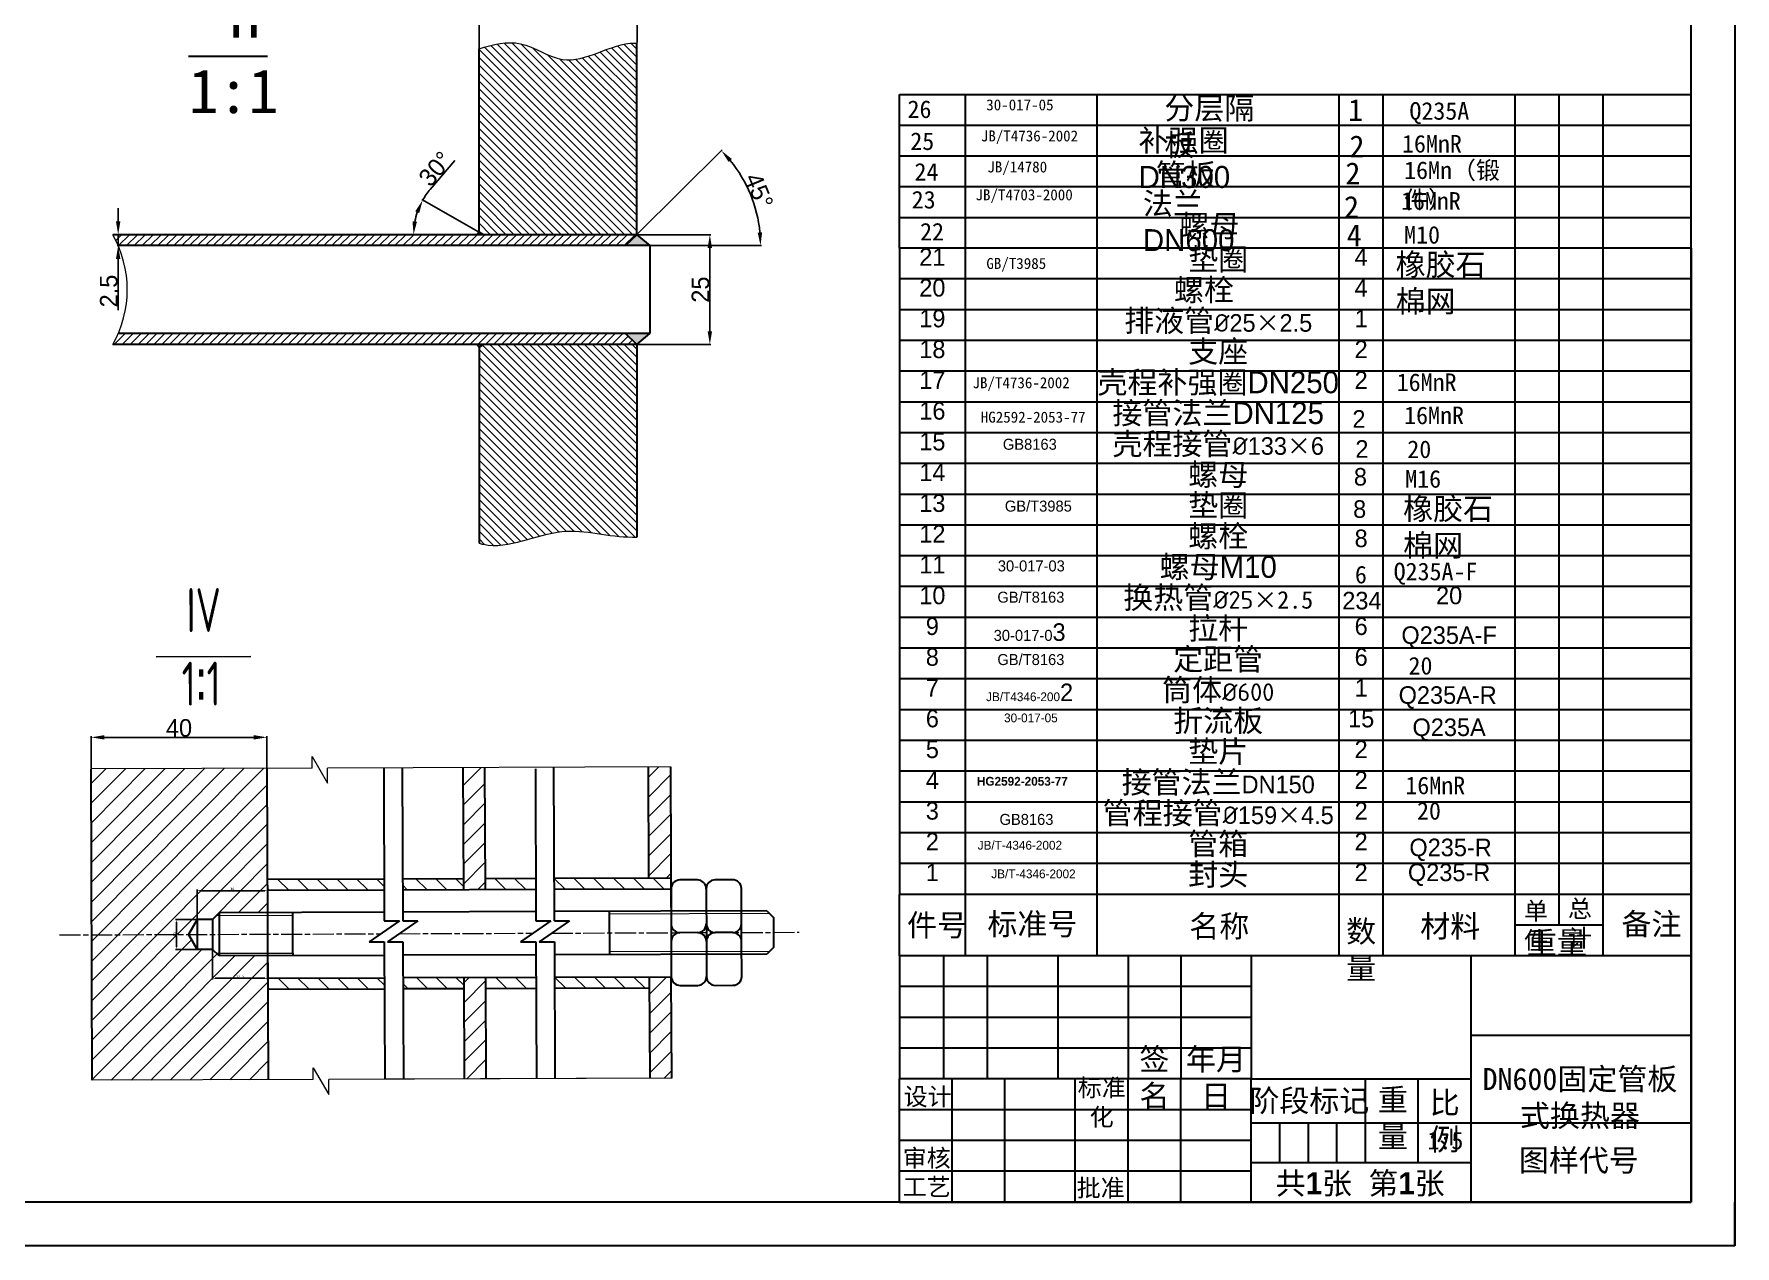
# Model space of a CAD drawing. Header units: millimetres. Extents: x 1874 to 6301, y -1270 to 1700.
# Drawn here: x 4145 to 6079, y -1270 to 108 of the extents above; entities that cross this region are included whole.
import ezdxf

# ---------------------------------------------------------------- set-up
doc = ezdxf.new("R2010")
doc.units = ezdxf.units.MM
doc.linetypes.add('ACAD_ISO08W100', pattern=[36, 24, -3, 6, -3])
doc.linetypes.add('CENTER', pattern=[50.8, 31.75, -6.35, 6.35, -6.35])
doc.layers.get('0').update_dxf_attribs({"color": 250, "linetype": 'CENTER', "lineweight": 15})
doc.layers.get('Defpoints').update_dxf_attribs({"lineweight": 15})
for name, color, linetype, lineweight in [('标注', 1, 'Continuous', 15), ('点画线1', 7, 'ACAD_ISO08W100', 15), ('粗实线', 250, 'Continuous', 30), ('细实线', 250, 'Continuous', 15)]:
    doc.layers.add(name, color=color, linetype=linetype, lineweight=lineweight)
doc.styles.add('GB', font='')
doc.styles.add('HGCAD', font='gbenor.shx', dxfattribs={"width": 0.75, "bigfont": 'gbcbig.shx'})
doc.styles.get("Standard").update_dxf_attribs({"font": ''})
doc.styles.get('GB').set_extended_font_data('hzcf')
doc.styles.get('Standard').set_extended_font_data('SimSun')
doc.dimstyles.new('ISO-25', dxfattribs={"dimtxt": 20, "dimasz": 15, "dimexe": 1.25, "dimexo": 0.625, "dimtad": 1, "dimtxsty": 'GB', "dimcen": 2.5, "dimadec": 0, "dimazin": 0, "dimtfac": 1, "dimtmove": 0, "dimatfit": 3, "dimfxl": 0, "dimarcsym": 0})
doc.dimstyles.new('标注', dxfattribs={"dimtxt": 3, "dimasz": 3, "dimexe": 1.25, "dimexo": 0.625, "dimtad": 1, "dimlfac": 5, "dimtxsty": 'Standard', "dimcen": 10, "dimadec": 0, "dimazin": 0, "dimtfac": 1, "dimtmove": 0, "dimatfit": 3, "dimfxl": 0, "dimarcsym": 0})
pattern_1 = [(45.2, (-18706.027, 12068.665), (-11.264435, 11.186068), [])]
pattern_2 = [(135.2, (-18706.027, 12068.665), (-11.186068, -11.264435), [])]

# ---------------------------------------------------------------- blocks, each defined once
blk = doc.blocks.new('*D57')
at = {"layer": 'Defpoints', "color": 0, "transparency": 16777216}
for p in [(4330.4, -898.8), (4306.9, -932.9), (4330.5, -932.9)]:
    blk.add_point(p, dxfattribs=at)
at = {"layer": '标注', "color": 0, "lineweight": -2, "transparency": 16777216}
for p, q in [((4329.7, -898.8), (4305.7, -898.8)), ((4306.9, -901.8), (4306.9, -929.9)), ((4329.9, -932.9), (4305.7, -932.9))]:
    blk.add_line(p, q, dxfattribs=at)
at = {"layer": '标注', "color": 0, "transparency": 16777216}
for points in [[(4306.4, -901.8), (4307.4, -901.8), (4306.9, -898.8)], [(4306.4, -929.9), (4307.4, -929.9), (4306.9, -932.9)]]:
    blk.add_solid(points, dxfattribs=at)
at = {"layer": '标注', "color": 0, "transparency": 16777216, "insert": (4304.8, -915.9), "char_height": 3, "attachment_point": 5, "rotation": 90}
blk.add_mtext('10', dxfattribs=at)
blk = doc.blocks.new('*D58')
at = {"layer": 'Defpoints', "color": 0, "transparency": 16777216}
for p in [(4410.3, -866.1), (4330.4, -898.8), (4410.3, -891)]:
    blk.add_point(p, dxfattribs=at)
at = {"layer": '标注', "color": 0, "lineweight": -2, "transparency": 16777216}
for p, q in [((4330.4, -898.2), (4330.4, -864.9)), ((4333.4, -866.1), (4407.3, -866.1)), ((4410.3, -890.4), (4410.3, -864.9))]:
    blk.add_line(p, q, dxfattribs=at)
at = {"layer": '标注', "color": 0, "transparency": 16777216}
for points in [[(4333.4, -865.6), (4333.4, -866.6), (4330.4, -866.1)], [(4407.3, -865.6), (4407.3, -866.6), (4410.3, -866.1)]]:
    blk.add_solid(points, dxfattribs=at)
at = {"layer": '标注', "color": 0, "transparency": 16777216, "insert": (4370.4, -864), "char_height": 3, "attachment_point": 5}
blk.add_mtext('16', dxfattribs=at)
blk = doc.blocks.new('*D59')
at = {"layer": 'Defpoints', "color": 0, "transparency": 16777216}
for p in [(4348, -932.9), (4410.5, -940.1), (4410.5, -965.8)]:
    blk.add_point(p, dxfattribs=at)
at = {"layer": '标注', "color": 0, "lineweight": -2, "transparency": 16777216}
for p, q in [((4348, -933.5), (4348, -967.1)), ((4410.5, -940.8), (4410.5, -967.1)), ((4351, -965.8), (4407.5, -965.8))]:
    blk.add_line(p, q, dxfattribs=at)
at = {"layer": '标注', "color": 0, "transparency": 16777216}
for points in [[(4351, -965.3), (4351, -966.3), (4348, -965.8)], [(4407.5, -965.3), (4407.5, -966.3), (4410.5, -965.8)]]:
    blk.add_solid(points, dxfattribs=at)
at = {"layer": '标注', "color": 0, "transparency": 16777216, "insert": (4379.3, -963.7), "char_height": 3, "attachment_point": 5}
blk.add_mtext('12.5', dxfattribs=at)
blk = doc.blocks.new('*D64')
at = {"layer": 'Defpoints', "color": 0, "transparency": 16777216}
for p in [(4650.9, 141.2), (4830.7, 98.1), (4650.9, 91.4)]:
    blk.add_point(p, dxfattribs=at)
at = {"layer": '标注', "color": 0, "lineweight": -2, "transparency": 16777216}
for p, q in [((4650.9, 92), (4650.9, 142.4)), ((4815.7, 141.2), (4665.9, 141.2)), ((4830.7, 98.7), (4830.7, 142.4))]:
    blk.add_line(p, q, dxfattribs=at)
at = {"layer": '标注', "color": 0, "transparency": 16777216}
for points in [[(4665.9, 143.7), (4665.9, 138.7), (4650.9, 141.2)], [(4815.7, 143.7), (4815.7, 138.7), (4830.7, 141.2)]]:
    blk.add_solid(points, dxfattribs=at)
at = {"layer": '标注', "color": 0, "transparency": 16777216, "insert": (4740.8, 151.8), "char_height": 20, "attachment_point": 5, "style": 'GB'}
blk.add_mtext('40', dxfattribs=at)
blk = doc.blocks.new('*D65')
at = {"layer": 'Defpoints', "color": 0, "transparency": 16777216}
for p in [(4234.4, -119.9), (4240.6, -132.4), (4240.6, -132.4)]:
    blk.add_point(p, dxfattribs=at)
at = {"layer": '标注', "color": 0, "lineweight": -2, "transparency": 16777216}
for p, q in [((4240.6, -104.9), (4240.6, -89.9)), ((4235, -119.9), (4241.9, -119.9)), ((4240, -132.4), (4239.4, -132.4)), ((4240.6, -119.9), (4240.6, -132.4)), ((4240.6, -147.4), (4240.6, -205.6))]:
    blk.add_line(p, q, dxfattribs=at)
at = {"layer": '标注', "color": 0, "transparency": 16777216}
for points in [[(4238.1, -104.9), (4243.1, -104.9), (4240.6, -119.9)], [(4238.1, -147.4), (4243.1, -147.4), (4240.6, -132.4)]]:
    blk.add_solid(points, dxfattribs=at)
at = {"layer": '标注', "color": 0, "transparency": 16777216, "insert": (4230, -184), "char_height": 20, "attachment_point": 5, "rotation": 90, "style": 'GB'}
blk.add_mtext('2.5', dxfattribs=at)
blk = doc.blocks.new('*D66')
at = {"layer": 'Defpoints', "color": 0, "transparency": 16777216}
for p in [(4830.2, -119.9), (4830.2, -244.9), (4913.3, -244.9)]:
    blk.add_point(p, dxfattribs=at)
at = {"layer": '标注', "color": 0, "lineweight": -2, "transparency": 16777216}
for p, q in [((4830.8, -119.9), (4914.6, -119.9)), ((4913.3, -134.9), (4913.3, -229.9)), ((4830.8, -244.9), (4914.6, -244.9))]:
    blk.add_line(p, q, dxfattribs=at)
at = {"layer": '标注', "color": 0, "transparency": 16777216}
for points in [[(4910.8, -134.9), (4915.8, -134.9), (4913.3, -119.9)], [(4910.8, -229.9), (4915.8, -229.9), (4913.3, -244.9)]]:
    blk.add_solid(points, dxfattribs=at)
at = {"layer": '标注', "color": 0, "transparency": 16777216, "insert": (4902.7, -182.4), "char_height": 20, "attachment_point": 5, "rotation": 90, "style": 'GB'}
blk.add_mtext('25', dxfattribs=at)
blk = doc.blocks.new('*D67')
at = {"layer": 'Defpoints', "color": 0, "transparency": 16777216}
for p in [(4577.6, -106.3), (4650.9, -117.1), (4650.9, -119.9), (4655.9, -119.9), (4655.9, -119.9)]:
    blk.add_point(p, dxfattribs=at)
at = {"layer": '标注', "color": 0, "lineweight": -2, "transparency": 16777216}
for p, q in [((4595.4, -68.4), (4623.4, -35.5)), ((4650.3, -116.7), (4585.7, -80)), ((4650.2, -119.9), (4575.2, -119.9))]:
    blk.add_line(p, q, dxfattribs=at)
for start, end in [(139.5488, 150.3835), (161.2183, 169.1652)]:
    blk.add_arc((4655.9, -119.9), 79.4, start, end, dxfattribs=at)
at = {"layer": '标注', "color": 0, "transparency": 16777216}
for points in [[(4578.4, -93.3), (4582.9, -95.3), (4586.8, -80.6)], [(4580.3, -105.2), (4575.3, -104.7), (4576.4, -119.9)]]:
    blk.add_solid(points, dxfattribs=at)
at = {"layer": '标注', "color": 0, "transparency": 16777216, "insert": (4601.3, -45), "char_height": 20, "attachment_point": 5, "rotation": 49.5488, "style": 'GB'}
blk.add_mtext('30°', dxfattribs=at)
blk = doc.blocks.new('*D68')
at = {"layer": 'Defpoints', "color": 0, "transparency": 16777216}
for p in [(4965.8, -92.9), (4240.6, -132.4), (4817.6, -132.4), (4830.2, -119.9), (4844.9, -132.4)]:
    blk.add_point(p, dxfattribs=at)
at = {"layer": '标注', "color": 0, "lineweight": -2, "transparency": 16777216}
for p, q in [((4830.6, -119.5), (4927.4, -23.5)), ((4845.5, -132.4), (4972.2, -132.4))]:
    blk.add_line(p, q, dxfattribs=at)
blk.add_arc((4817.6, -132.4), 153.4, 5.6056, 39.1534, dxfattribs=at)
at = {"layer": '标注', "color": 0, "transparency": 16777216}
for points in [[(4934.6, -37.2), (4938.4, -33.9), (4926.5, -24.4)], [(4972.7, -117.3), (4967.7, -117.5), (4970.9, -132.4)]]:
    blk.add_solid(points, dxfattribs=at)
at = {"layer": '标注', "color": 0, "transparency": 16777216, "insert": (4969.2, -70), "char_height": 20, "attachment_point": 5, "rotation": 292.3795, "style": 'GB'}
blk.add_mtext('45°', dxfattribs=at)
blk = doc.blocks.new('*D69')
at = {"layer": 'Defpoints', "color": 0, "transparency": 16777216}
for p in [(4409.8, -691.7), (4209.8, -727.5), (4409.8, -726.8)]:
    blk.add_point(p, dxfattribs=at)
at = {"layer": '标注', "color": 0, "lineweight": -2, "transparency": 16777216}
for p, q in [((4209.8, -726.9), (4209.8, -690.5)), ((4224.8, -691.7), (4394.8, -691.7)), ((4409.8, -726.2), (4409.8, -690.5))]:
    blk.add_line(p, q, dxfattribs=at)
at = {"layer": '标注', "color": 0, "transparency": 16777216}
for points in [[(4224.8, -689.2), (4224.8, -694.2), (4209.8, -691.7)], [(4394.8, -689.2), (4394.8, -694.2), (4409.8, -691.7)]]:
    blk.add_solid(points, dxfattribs=at)
at = {"layer": '标注', "color": 0, "transparency": 16777216, "insert": (4309.8, -681.1), "char_height": 20, "attachment_point": 5, "style": 'GB'}
blk.add_mtext('40', dxfattribs=at)

msp = doc.modelspace()

# ---------------------------------------------------------------- hatches: boundary and pattern name
at = {"layer": '细实线'}
h = msp.add_hatch(dxfattribs=at)
h.set_pattern_fill('ANSI31', color=256, scale=2, angle=90)
edge = h.paths.add_edge_path()
edge.add_spline(control_points=[(4830.1695, 98.1066), (4829.4878, 98.1113), (4800.643, 98.2026), (4755.5125, 62.0919), (4699.7527, 104.9308), (4666.9057, 96.5051), (4650.8574, 91.363)], knot_values=[7.882971821, 7.882971821, 7.882971821, 7.882971821, 9.927832764, 94.412422608, 145.208209617, 193.187983595, 193.187983595, 193.187983595, 193.187983595], degree=3, periodic=0)
edge.add_line((4650.8574, 91.363), (4650.8574, -117.0566))
edge.add_line((4650.8574, -117.0566), (4655.8574, -119.8989))
edge.add_line((4655.8574, -119.8989), (4830.1695, -119.8989))
edge.add_line((4830.1695, -119.8989), (4830.1695, 98.1066))
edge = h.paths.add_edge_path()
edge.add_line((4830.1695, -244.8989), (4825.1695, -244.8989))
edge.add_line((4825.1695, -244.8989), (4655.8574, -244.8989))
edge.add_line((4655.8574, -244.8989), (4650.8574, -247.7412))
edge.add_line((4650.8574, -247.7412), (4650.8574, -470.902))
edge.add_spline(control_points=[(4650.8574, -470.902), (4652.5234, -471.3272), (4683.5006, -479.2344), (4741.7281, -444.9304), (4800.0833, -464.4776), (4828.5027, -463.8474), (4830.1695, -463.8104)], knot_values=[0, 0, 0, 0, 5.141747054, 95.603409373, 175.864821786, 180.865400786, 180.865400786, 180.865400786, 180.865400786], degree=3, periodic=0)
edge.add_line((4830.1695, -463.8104), (4830.1695, -244.8989))
h = msp.add_hatch(dxfattribs=at)
h.set_pattern_fill('ANSI31', color=256, scale=2)
h.paths.add_polyline_path([(4830.1695, -119.8989), (4825.1695, -119.8989), (4234.3937, -119.8989, -0.027783109), (4240.6497, -132.3989), (4817.5639, -132.3989)])
h.paths.add_polyline_path([(4817.5639, -232.3989), (4240.6497, -232.3989, -0.027783109), (4234.3937, -244.8989), (4830.1695, -244.8989)])
h = msp.add_hatch(color=256, dxfattribs=at)
h.dxf.hatch_style = 1
h.paths.add_polyline_path([(4650.8574, -117.0566), (4648.3161, -119.8989), (4655.8574, -119.8989)])
h.paths.add_polyline_path([(4830.1695, -119.8989), (4817.5639, -132.3989), (4844.8792, -132.3989)])
h.paths.add_polyline_path([(4655.8574, -244.8989), (4650.8574, -244.8989), (4648.3161, -244.8989), (4650.8574, -247.7412)])
h.paths.add_polyline_path([(4844.8792, -232.3989), (4817.5639, -232.3989), (4830.1695, -244.8989)])
h = msp.add_hatch(dxfattribs=at)
h.set_pattern_fill('ANSI31', color=256, scale=5, angle=0.2, style=0)
h.set_pattern_definition(pattern_1)
h.paths.add_polyline_path([(4330.3689, -898.7992), (4347.8688, -898.7381), (4355.3423, -891.212), (4410.343, -891.02), (4409.7698, -726.8048), (4209.771, -727.5029), (4210.4299, -916.2757), (4320.5811, -915.8898)])
h.paths.add_polyline_path([(4355.5158, -940.326), (4347.9894, -932.8523), (4330.4895, -932.9134), (4330.4895, -932.9132), (4320.5816, -915.8898), (4210.4299, -916.2757), (4211.0076, -1081.7566), (4411.0064, -1081.0584), (4410.5144, -940.1341)])
h.paths.add_polyline_path([(4633.0964, -864.7971), (4658.0963, -864.7098), (4657.6119, -725.9397), (4632.612, -726.0269)])
h.paths.add_polyline_path([(4633.8486, -1080.2806), (4658.8485, -1080.1933), (4658.4453, -964.7035), (4633.4455, -964.7914)])
h.paths.add_polyline_path([(4869.486, -963.9626), (4844.4861, -964.0503), (4844.8893, -1079.5439), (4869.8891, -1079.4566)])
h = msp.add_hatch(dxfattribs=at)
h.set_pattern_fill('ANSI31', color=256, scale=5, angle=0.2, style=0)
h.set_pattern_definition(pattern_1)
h.paths.add_polyline_path([(4868.6525, -725.203), (4843.6527, -725.2902), (4844.0934, -851.5605), (4869.0933, -851.4732)])
h = msp.add_hatch(dxfattribs=at)
h.set_pattern_fill('ANSI31', color=256, scale=5, angle=90.2, style=0)
h.set_pattern_definition(pattern_2)
h.paths.add_polyline_path([(4543.0125, -865.1116), (4542.9689, -852.6116), (4410.2105, -853.075), (4410.2542, -865.575)])
h.paths.add_polyline_path([(4543.4052, -977.6072), (4543.3616, -965.1076), (4410.6032, -965.5744), (4410.6469, -978.0743)])
h.paths.add_polyline_path([(4564.4535, -965.0338), (4564.4971, -977.5329), (4633.4891, -977.2902), (4633.4455, -964.7914)])
h.paths.add_polyline_path([(4633.0964, -864.7971), (4633.0528, -852.2972), (4564.0608, -852.538), (4564.1044, -865.0379)])
h.paths.add_polyline_path([(4715.3985, -864.5098), (4715.3549, -852.0099), (4658.0526, -852.2099), (4658.0963, -864.7098)])
h.paths.add_polyline_path([(4658.4453, -964.7035), (4658.489, -977.2026), (4715.7912, -977.0007), (4715.7476, -964.5022)])
h.paths.add_polyline_path([(4844.5297, -976.5333), (4844.4861, -964.0503), (4736.8395, -964.4281), (4736.8832, -976.9268)])
h = msp.add_hatch(dxfattribs=at)
h.set_pattern_fill('ANSI31', color=256, scale=5, angle=90.2, style=0)
h.set_pattern_definition(pattern_2)
h.paths.add_polyline_path([(4736.4469, -851.9363), (4736.4905, -864.4362), (4869.1369, -863.9689), (4869.1369, -863.9689), (4869.1369, -863.9679), (4869.1369, -863.9679), (4869.0933, -851.4732)])

# ---------------------------------------------------------------- linework, layer by layer
for p, q in [((4650.8574, -119.8989), (4655.8574, -119.8989)), ((4830.1695, -119.8989), (4825.1695, -119.8989)), ((4650.8574, -244.8989), (4655.8574, -244.8989)), ((4830.1695, -244.8989), (4825.1695, -244.8989))]:
    msp.add_line(p, q)
at = {"layer": '点画线1'}
for p, q in [((4173.9157, -916.4037), (4539.0337, -915.1243)), ((4560.126, -915.0504), (4712.3374, -914.5173)), ((4733.4297, -914.4435), (5014.9679, -913.4577))]:
    msp.add_line(p, q, dxfattribs=at)
at = {"layer": '粗实线'}
for p, q in [((6078.7586, 1699.7182), (6078.7586, -1270.2818)), ((6028.7586, -1220.2818), (6028.7586, 1649.7182)), ((4830.1695, -119.8989), (4830.1695, 98.1066)), ((4320.7394, 83.2821), (4410.2785, 83.2821)), ((4650.8574, -117.0566), (4650.8574, 91.363)), ((5128.7586, 4.7182), (5128.7586, 39.7182)), ((5128.7586, 39.7182), (6028.7586, 39.7182)), ((5203.7586, -135.2818), (5203.7586, 39.7182)), ((5353.7586, -135.2818), (5353.7586, 39.7182)), ((5628.7586, -135.2818), (5628.7586, 39.7182)), ((5678.7586, -135.2818), (5678.7586, 39.7182)), ((5828.7586, -135.2818), (5828.7586, 39.7182)), ((5878.7586, -135.2818), (5878.7586, 39.7182)), ((5928.7586, -135.2818), (5928.7586, 39.7182)), ((6028.7586, 4.7182), (6028.7586, 39.7182)), ((5128.7586, -30.2818), (5128.7586, 4.7182)), ((5128.7586, 4.7182), (6028.7586, 4.7182)), ((6028.7586, -30.2818), (6028.7586, 4.7182)), ((5128.7586, -65.2818), (5128.7586, -30.2818)), ((5128.7586, -30.2818), (6028.7586, -30.2818)), ((6028.7586, -65.2818), (6028.7586, -30.2818)), ((5128.7586, -100.2818), (5128.7586, -65.2818)), ((5128.7586, -65.2818), (6028.7586, -65.2818)), ((6028.7586, -100.2818), (6028.7586, -65.2818)), ((5128.7586, -135.2818), (5128.7586, -100.2818)), ((5128.7586, -100.2818), (6028.7586, -100.2818)), ((6028.7586, -135.2818), (6028.7586, -100.2818)), ((4830.1695, -119.8989), (4234.3937, -119.8989)), ((4844.8792, -132.3989), (4240.6497, -132.3989)), ((4650.8574, -117.0566), (4648.3161, -119.8989)), ((4655.8574, -119.8989), (4650.8574, -117.0566)), ((4830.1695, -119.8989), (4817.5639, -132.3989)), ((4830.1695, -119.8989), (4844.8792, -132.3989)), ((4844.8792, -132.3989), (4844.8792, -232.3989)), ((6028.7586, -135.2818), (5128.7586, -135.2818)), ((5128.7586, -135.2818), (5128.7586, -870.2818)), ((5203.7586, -870.2818), (5203.7586, -135.2818)), ((5353.7586, -870.2818), (5353.7586, -135.2818)), ((5628.7586, -870.2818), (5628.7586, -135.2818)), ((5678.7586, -870.2818), (5678.7586, -135.2818)), ((5828.7586, -870.2818), (5828.7586, -135.2818)), ((5878.7586, -905.2818), (5878.7586, -135.2818)), ((5928.7586, -870.2818), (5928.7586, -135.2818)), ((6028.7586, -135.2818), (6028.7586, -870.2818)), ((6028.7586, -170.2818), (5128.7586, -170.2818)), ((6028.7586, -205.2818), (5128.7586, -205.2818)), ((4830.1695, -244.8989), (4234.3937, -244.8989)), ((4844.8792, -232.3989), (4240.6497, -232.3989)), ((4650.8574, -247.7412), (4648.3161, -244.8989)), ((4655.8574, -244.8989), (4650.8574, -247.7412)), ((4650.8574, -247.7412), (4650.8574, -470.902)), ((4830.1695, -244.8989), (4817.5639, -232.3989)), ((4830.1695, -244.8989), (4844.8792, -232.3989)), ((4830.1695, -244.8989), (4830.1695, -463.8104)), ((6028.7586, -240.2818), (5128.7586, -240.2818)), ((6028.7586, -275.2818), (5128.7586, -275.2818)), ((6028.7586, -310.2818), (5128.7586, -310.2818)), ((6028.7586, -345.2818), (5128.7586, -345.2818)), ((6028.7586, -380.2818), (5128.7586, -380.2818)), ((6028.7586, -415.2818), (5128.7586, -415.2818)), ((6028.7586, -450.2818), (5128.7586, -450.2818)), ((6028.7586, -485.2818), (5128.7586, -485.2818)), ((6028.7586, -520.2818), (5128.7586, -520.2818)), ((6028.7586, -555.2818), (5128.7586, -555.2818)), ((6028.7586, -590.2818), (5128.7586, -590.2818)), ((6028.7586, -625.2818), (5128.7586, -625.2818)), ((6028.7586, -660.2818), (5128.7586, -660.2818)), ((6028.7586, -695.2818), (5128.7586, -695.2818)), ((4211.0076, -1081.7566), (4209.771, -727.5029)), ((4409.7698, -726.8048), (4411.0064, -1081.0584)), ((4542.5315, -727.3119), (4543.1359, -900.4702)), ((4563.6234, -727.2383), (4564.2279, -900.3965)), ((4632.612, -726.0269), (4633.0964, -864.7971)), ((4658.0963, -864.7098), (4657.6119, -725.9397)), ((4714.9197, -727.3389), (4715.5242, -900.4972)), ((4736.6161, -900.4235), (4736.0061, -725.666)), ((4844.0934, -851.5605), (4843.6527, -725.2902)), ((4868.6525, -725.203), (4869.3972, -938.5322)), ((6028.7586, -730.2818), (5128.7586, -730.2818)), ((6028.7586, -765.2818), (5128.7586, -765.2818)), ((6028.7586, -800.2818), (5128.7586, -800.2818)), ((6028.7586, -835.2818), (5128.7586, -835.2818)), ((4410.2105, -853.075), (4542.9689, -852.6116)), ((4410.2542, -865.575), (4543.0125, -865.1116)), ((4564.0608, -852.538), (4633.0528, -852.2972)), ((4564.1044, -865.0379), (4715.3985, -864.5098)), ((4658.0526, -852.2099), (4715.3549, -852.0099)), ((4736.4469, -851.9363), (4869.0933, -851.4732)), ((4736.4905, -864.4362), (4869.1369, -863.9689)), ((4869.1369, -863.9679), (4869.2765, -903.9677)), ((4899.1018, -853.8632), (4879.102, -853.9331)), ((4909.1367, -863.8283), (4909.3461, -923.8279)), ((4939.1016, -853.7315), (4919.1017, -853.8013)), ((4949.3459, -923.6962), (4949.1365, -863.6966)), ((4978.079, -889.0382), (4736.5793, -889.8812)), ((4978.079, -889.0382), (4985.6052, -896.512)), ((6028.7586, -870.2818), (5128.7586, -870.2818)), ((5128.7586, -940.2818), (5128.7586, -870.2818)), ((5203.7586, -940.2818), (5203.7586, -870.2818)), ((5353.7586, -940.2818), (5353.7586, -870.2818)), ((5628.7586, -940.2818), (5628.7586, -870.2818)), ((5678.7586, -940.2818), (5678.7586, -870.2818)), ((5828.7586, -940.2818), (5828.7586, -870.2818)), ((5928.7586, -940.2818), (5928.7586, -870.2818)), ((6028.7586, -870.2818), (6028.7586, -940.2818)), ((4330.3689, -898.7992), (4320.5814, -915.8893)), ((4347.8688, -898.7381), (4330.3689, -898.7992)), ((4330.3689, -898.7992), (4330.4895, -932.9134)), ((4347.8688, -898.7381), (4355.3423, -891.212)), ((4347.8688, -898.7381), (4347.9894, -932.8523)), ((4543.1013, -890.5566), (4355.3423, -891.212)), ((4355.3423, -891.212), (4355.5158, -940.326)), ((4439.2502, -937.0251), (4439.0868, -890.9197)), ((4560.2819, -900.4103), (4525.7924, -924.2936)), ((4543.1359, -900.4702), (4560.2819, -900.4103)), ((4581.3739, -900.3367), (4546.8844, -924.2199)), ((4715.4874, -889.9549), (4564.1933, -890.483)), ((4564.2279, -900.3965), (4581.3739, -900.3367)), ((4732.6702, -900.4373), (4698.1807, -924.3206)), ((4715.5242, -900.4972), (4732.6702, -900.4373)), ((4753.7621, -900.3637), (4719.2726, -924.2469)), ((4736.6161, -900.4235), (4753.7621, -900.3637)), ((4798.8691, -889.6638), (4799.0406, -938.7778)), ((4869.2765, -903.9677), (4869.486, -963.9673)), ((4985.6052, -896.512), (4985.7242, -930.6261)), ((5928.7586, -905.2818), (5828.7586, -905.2818)), ((4320.5814, -915.8893), (4330.4896, -932.9134)), ((4525.7924, -924.2936), (4543.2189, -924.2327)), ((4543.2189, -924.2327), (4543.7647, -1080.595)), ((4546.8844, -924.2199), (4564.3108, -924.1591)), ((4564.3108, -924.1591), (4564.8566, -1080.5214)), ((4698.1807, -924.3206), (4715.6071, -924.2597)), ((4715.6071, -924.2597), (4716.1507, -1079.9933)), ((4719.2726, -924.2469), (4736.6991, -924.1861)), ((4736.6991, -924.1861), (4737.2427, -1079.9197)), ((4899.3113, -913.8629), (4879.3114, -913.9327)), ((4909.3461, -923.8279), (4909.4858, -963.8277)), ((4939.3111, -913.7312), (4919.3112, -913.801)), ((4949.4855, -963.6959), (4949.3459, -923.6962)), ((4347.9894, -932.8523), (4330.4895, -932.9134)), ((4355.5158, -940.326), (4347.9894, -932.8523)), ((4543.2728, -939.6706), (4355.5158, -940.326)), ((4439.2478, -937.0251), (4439.2583, -940.0337)), ((4715.6588, -939.0689), (4564.3647, -939.597)), ((4978.2505, -938.1523), (4736.7507, -938.9953)), ((4985.7242, -930.6261), (4978.2505, -938.1523)), ((6028.7586, -940.2818), (5128.7586, -940.2818)), ((5128.7586, -940.2818), (5128.7586, -1080.2818)), ((5128.7586, -940.2818), (5128.7586, -1080.2818)), ((5178.7586, -940.2818), (5178.7586, -1080.2818)), ((5228.7586, -940.2818), (5228.7586, -1080.2818)), ((5308.7586, -940.2818), (5308.7586, -1080.2818)), ((5388.7586, -940.2818), (5388.7586, -1080.2818)), ((5448.7586, -940.2818), (5448.7586, -1080.2818)), ((5528.7586, -940.2818), (5528.7586, -1080.2818)), ((5778.7586, -1220.2818), (5778.7586, -940.2818)), ((6028.7586, -940.2818), (6028.7586, -1220.2818)), ((4410.6044, -965.5744), (4543.3616, -965.1076)), ((4564.4535, -965.0338), (4715.7476, -964.5022)), ((4633.4455, -964.7914), (4633.8486, -1080.2806)), ((4658.8485, -1080.1933), (4658.4453, -964.7035)), ((4736.8395, -964.4281), (4869.486, -963.9626)), ((4844.4861, -964.0547), (4844.8893, -1079.5439)), ((4869.8891, -1079.4566), (4869.486, -963.9669)), ((4410.6483, -978.0743), (4543.4052, -977.6072)), ((4564.4971, -977.5329), (4633.4891, -977.2902)), ((4658.489, -977.2026), (4715.7914, -977.0007)), ((4736.8832, -976.9268), (4844.5297, -976.5333)), ((4879.5208, -973.9323), (4899.5207, -973.8625)), ((4919.5206, -973.8006), (4939.5205, -973.7308)), ((5528.7586, -975.2818), (5128.7586, -975.2818)), ((5528.7586, -1010.2818), (5128.7586, -1010.2818)), ((5778.7586, -1030.2818), (6028.7586, -1030.2818)), ((5528.7586, -1045.2818), (5128.7586, -1045.2818)), ((5128.7586, -1220.2818), (5128.7586, -1080.2818)), ((5528.7586, -1080.2818), (5128.7586, -1080.2818)), ((5188.7586, -1220.2818), (5188.7586, -1080.2818)), ((5248.7586, -1220.2818), (5248.7586, -1080.2818)), ((5328.7586, -1220.2818), (5328.7586, -1080.2818)), ((5388.7586, -1220.2818), (5388.7586, -1080.2818)), ((5448.7586, -1220.2818), (5448.7586, -1080.2818)), ((5528.7586, -1080.2818), (5778.7586, -1080.2818)), ((5528.7586, -1220.2818), (5528.7586, -1080.2818)), ((5658.7586, -1175.2818), (5658.7586, -1080.2818)), ((5718.7586, -1175.2818), (5718.7586, -1080.2818)), ((5528.7586, -1115.2818), (5128.7586, -1115.2818)), ((5528.7586, -1130.2818), (5778.7586, -1130.2818)), ((5561.2586, -1175.2818), (5561.2586, -1130.2818)), ((5593.7586, -1175.2818), (5593.7586, -1130.2818)), ((5626.2586, -1175.2818), (5626.2586, -1130.2818)), ((5778.7586, -1130.2818), (6028.7586, -1130.2818)), ((5528.7586, -1150.2818), (5128.7586, -1150.2818)), ((5528.7586, -1175.2818), (5778.7586, -1175.2818)), ((5528.7586, -1185.2818), (5128.7586, -1185.2818)), ((6028.7586, -1220.2818), (1998.7586, -1220.2818)), ((6028.7586, -1220.2818), (5128.7586, -1220.2818)), ((5128.7586, -1220.2818), (5188.7586, -1220.2818)), ((5188.7586, -1220.2818), (5248.7586, -1220.2818)), ((5248.7586, -1220.2818), (5328.7586, -1220.2818)), ((5328.7586, -1220.2818), (5388.7586, -1220.2818)), ((5388.7586, -1220.2818), (5448.7586, -1220.2818)), ((5448.7586, -1220.2818), (5528.7586, -1220.2818)), ((5528.7586, -1220.2818), (5778.7586, -1220.2818)), ((5778.7586, -1220.2818), (6028.7586, -1220.2818)), ((6078.7586, -1270.2818), (6078.7586, -1220.2818)), ((6078.7586, -1270.2818), (1873.7586, -1270.2818)), ((6078.7586, -1270.2818), (6028.7586, -1270.2818))]:
    msp.add_line(p, q, dxfattribs=at)
at = {"layer": '粗实线', "lineweight": -2}
msp.add_line((4283.9268, -600.1193), (4391.3674, -599.8509), dxfattribs=at)
at = {"layer": '粗实线'}
for centre, start, end in [((4879.1369, -863.933), 90.2, 180.1999717), ((4899.1367, -863.8632), 0.2, 90.2), ((4919.1367, -863.8013), 90.2, 180.2), ((4939.1365, -863.7315), 0.2, 90.2), ((4879.2765, -903.9327), 180.2001416, 270.2), ((4899.2764, -903.8629), 270.2, 0.2), ((4919.2763, -903.801), 180.2, 270.2), ((4939.2762, -903.7312), 270.2, 0.2), ((4879.3463, -923.9326), 90.2, 180.2001416), ((4899.3462, -923.8628), 0.2, 90.2), ((4919.3461, -923.8009), 90.2, 180.2), ((4939.346, -923.7311), 0.2, 90.2), ((4879.4859, -963.9324), 180.2000202, 270.2), ((4899.4858, -963.8626), 270.2, 0.2), ((4919.4857, -963.8007), 180.2, 270.2), ((4939.4856, -963.7309), 270.2, 0.2)]:
    msp.add_arc(centre, 10, start, end, dxfattribs=at)
at = {"layer": '细实线'}
for p, q in [((4461.244, -726.6251), (4461.198, -713.4595)), ((4461.198, -713.4595), (4478.7943, -743.6928)), ((4461.244, -726.6251), (4209.771, -727.5029)), ((4868.6525, -725.203), (4478.7345, -726.5641)), ((4478.7943, -743.6928), (4478.7345, -726.5641)), ((4352.3529, -894.2225), (4439.0973, -893.9197)), ((4981.0895, -892.0278), (4798.8796, -892.6638)), ((4352.5052, -937.3328), (4439.2478, -937.0251)), ((4981.2399, -935.1242), (4799.03, -935.7603)), ((4462.4806, -1080.8788), (4211.0076, -1081.7566)), ((4462.4806, -1080.8788), (4462.4346, -1067.7131)), ((4462.4346, -1067.7131), (4480.0309, -1097.9465)), ((4869.8891, -1079.4566), (4479.9711, -1080.8177)), ((4480.0309, -1097.9465), (4479.9711, -1080.8177)), ((4869.8891, -1079.4566), (4543.7647, -1080.595))]:
    msp.add_line(p, q, dxfattribs=at)
msp.add_arc((4125.1301, -182.3989), 125.876, 330.229956, 29.770044, dxfattribs=at)
msp.add_open_spline([(4650.8574, 91.363), (4666.9057, 96.5051), (4699.7527, 104.9308), (4755.5125, 62.0919), (4800.8085, 98.335), (4829.8235, 98.1094), (4830.6731, 98.1028)], degree=3, knots=[7.882971821, 7.882971821, 7.882971821, 7.882971821, 55.8627458, 106.658532808, 191.143122652, 193.691503564, 193.691503564, 193.691503564, 193.691503564], dxfattribs=at)
msp.add_spline([(4650.8574, -470.902), (4655.8574, -472.101), (4745.1529, -457.6226), (4825.1695, -463.8865), (4830.1695, -463.8104)], degree=3, dxfattribs=at)

# ---------------------------------------------------------------- texts
at = {"layer": '粗实线', "attachment_point": 1}
for s, width, insert, char_height in [('Ⅱ', 160.424057, (4350.5858, 154.0754), 50), ('1:1 ', 121.250753, (4320.7394, 68.3782), 50), ('{\\fChangFangSong|b0|i0|c134|p49;分层隔板}', 123.198485, (5430.014, 36.4566), 25), ('{\\fSimSun|b0|i0|c134|p2;26}', 49.160283, (5138.0266, 32.8348), 20), ('30-017-05', 106.121462, (5227.5293, 34.0204), 12.5), ('1', 33.754654, (5638.9185, 34.3676), 25), ('Q235A', 77.21175, (5708.6502, 30.8817), 20), ('{\\fChangFangSong|b0|i0|c134|p49;补强圈DN300}', 156.132715, (5400.7391, -0.0857), 25), ('{\\fSimSun|b0|i0|c134|p2;25}', 53.917693, (5141.1982, -3.5878), 20), ('JB/T4736-2002', 107.341247, (5221.4304, -1.3038), 12.5), ('2', 38.357554, (5640.4528, -7.0004), 25), ('16MnR', 84.450324, (5700.2052, -6.4652), 20), ('{\\fSimSun|b0|i0|c134|p2;24}', 39.645373, (5145.9557, -38.4267), 20), ('JB/14780', 96.36315, (5228.7491, -36.6279), 12.5), ('{\\fChangFangSong|b0|i0|c134|p49;管板}', 142.715048, (5420.2557, -39.0641), 25), ('2', 29.151725, (5635.8499, -37.6433), 25), ('16Mn{\\fChangFangSong|b0|i0|c134|p49;（锻件）}', 142.359121, (5702.6181, -36.5837), 20), ('{\\fSimSun|b0|i0|c134|p2;23}', 50.746106, (5142.784, -70.0985), 20), ('JB/T4703-2000', 112.220388, (5215.3315, -68.2979), 12.5), ('{\\fChangFangSong|b0|i0|c134|p49;法兰DN600}', 125.638055, (5405.6182, -71.9521), 25), ('2', 36.823254, (5634.3156, -75.947), 25), ('16MnR', 77.21175, (5698.9988, -71.5212), 20), ('{\\fChangFangSong|b0|i0|c134|p49;螺母}', 94.107278, (5447.2583, -97.399), 25), ('{\\fSimSun|b0|i0|c134|p2;22}', 45.988636, (5152.2989, -106.5211), 20), ('4', 41.426153, (5637.3842, -108.1221), 25), ('M10', 82.037466, (5702.6181, -110.0729), 20), ('GB/T3985', 92.53881, (5227.6623, -146.3969), 12.5), ('{\\fChangFangSong|b0|i0|c134|p49;橡胶石棉网}', 125.469056, (5692.9666, -141.3961), 25), ('JB/T4736-2002', 116.065645, (5211.9132, -282.0585), 12.5), ('16MnR', 98.927561, (5694.173, -277.77), 20), ('{\\fSimSun|b0|i0|c0|p2;HG2592-2053-77}', 90.970373, (5221.324, -321.2148), 12.5), ('16MnR', 85.656767, (5702.6286, -315.4294), 20), ('20', 78.418164, (5706.2479, -353.9811), 20), ('M16', 68.766703, (5703.835, -387.7138), 20), ('{\\fChangFangSong|b0|i0|c134|p49;橡胶石棉网}', 117.024039, (5701.4221, -419.037), 25), ('6', 35.288924, (5646.6835, -496.5402), 20), ('Q235A-F', 126.6755, (5690.7062, -493.0213), 20), ('20', 85.656767, (5707.5962, -600.2432), 20), ('{\\fhzcf|b1|i0|c134|p49;HG2592-2053-77}', 115.553334, (5216.9233, -736.6773), 10), ('16MnR', 84.450324, (5703.9769, -736.3788), 20), ('20', 85.656767, (5717.2477, -765.2925), 20), ('{\\fhzcf|b0|i0|c134|p49;GB8163}', 75, (5242.6018, -778.8042), 12.5), ('1:5', 40.569689, (5729.1378, -1140.336), 20)]:
    msp.add_mtext_dynamic_manual_height_columns(s, width=width, gutter_width=12.5, heights=[0], dxfattribs=dict(at, insert=insert, char_height=char_height))
at = {"layer": '粗实线', "lineweight": -2, "char_height": 50, "attachment_point": 5, "rotation": 0.2, "style": 'HGCAD'}
for s, insert, width in [('IV', (4337.855, -546.8206), 159.309789), ('1∶1', (4335.0194, -630.6196), 76.296169)]:
    msp.add_mtext(s, dxfattribs=dict(at, insert=insert, width=width))
at = {"layer": '细实线', "attachment_point": 1, "style": 'GB'}
for s, width, heights, insert, char_height in [('\\pxqc;21', 75, [0], (5128.7586, -135.2818), 20), ('\\pxqc;{\\fChangFangSong|b0|i0|c134|p49;垫圈}', 275, [0], (5353.7586, -135.2818), 25), ('\\pxqc;4', 50, [0], (5628.7586, -135.2818), 20), ('\\pxqc;20', 75, [0], (5128.7586, -170.2818), 20), ('{\\fChangFangSong|b0|i0|c134|p49;螺栓}', 275, [0], (5440.9076, -170.2818), 25), ('\\pxqc;4', 50, [0], (5628.7586, -170.2818), 20), ('\\pxqc;19', 75, [0], (5128.7586, -205.2818), 20), ('\\pxqc;{\\fChangFangSong|b0|i0|c134|p49;排液管\\fISOCPEUR|b0|i0|c0|p34;\\H0.8x;%%C\\fhzcf|b0|i0|c134|p49;25\\fSimSun|b0|i0|c134|p2;×\\fhzcf|b0|i0|c134|p49;2.5}', 275, [0], (5353.7586, -205.2818), 25), ('\\pxqc;1', 50, [0], (5628.7586, -205.2818), 20), ('\\pxqc;18', 75, [0], (5128.7586, -240.2818), 20), ('\\pxqc;{\\fChangFangSong|b0|i0|c134|p49;支座}', 275, [0], (5353.7586, -240.2818), 25), ('\\pxqc;2', 50, [0], (5628.7586, -240.2818), 20), ('\\pxqc;17', 75, [0], (5128.7586, -275.2818), 20), ('\\pxqc;{\\fChangFangSong|b0|i0|c134|p49;壳程补强圈DN250}', 275, [0], (5353.7586, -275.2818), 25), ('\\pxqc;2', 50, [0], (5628.7586, -275.2818), 20), ('\\pxqc;{\\fChangFangSong|b0|i0|c134|p49;接管法兰DN125}', 275, [0], (5353.7586, -310.2818), 25), ('\\pxqc;16', 75, [0], (5128.7586, -310.2818), 20), ('\\pxqc;2', 50, [0], (5626.2324, -319.5343), 20), ('\\pxqc;15', 75, [0], (5128.7586, -345.2818), 20), ('\\pxqc;{\\fChangFangSong|b0|i0|c134|p49;壳程接管\\fISOCPEUR|b0|i0|c0|p34;\\H0.8x;%%C\\fhzcf|b0|i0|c134|p49;133\\fSimSun|b0|i0|c134|p2;×\\fhzcf|b0|i0|c134|p49;6}', 275, [0], (5353.7586, -345.2818), 25), ('\\pxqc;GB8163', 150, [0], (5202.0612, -352.0638), 12.5), ('\\pxqc;2', 50, [0], (5629.6007, -353.6931), 20), ('\\pxqc;14', 75, [0], (5128.7586, -380.2818), 20), ('\\pxqc;{\\fChangFangSong|b0|i0|c134|p49;螺母}', 275, [0], (5353.7586, -380.2818), 25), ('\\pxqc;8', 50, [0], (5627.9165, -385.3286), 20), ('\\pxqc;13', 75, [0], (5128.7586, -415.2818), 20), ('\\pxqc;GB/T3985', 150, [0], (5211.7576, -422.4075), 12.5), ('\\pxqc;{\\fChangFangSong|b0|i0|c134|p49;垫圈}', 275, [0], (5353.7586, -415.2818), 25), ('\\pxqc;8', 50, [0], (5627.0744, -422.0109), 20), ('\\pxqc;12', 75, [0], (5128.7586, -450.2818), 20), ('\\pxqc;{\\fChangFangSong|b0|i0|c134|p49;螺栓}', 275, [0], (5353.7586, -450.2818), 25), ('\\pxqc;8', 50, [0], (5628.7586, -455.3286), 20), ('\\pxqc;{\\fChangFangSong|b0|i0|c134|p49;螺母M10}', 275, [0], (5353.7586, -485.2818), 25), ('\\pxqc;11', 75, [0], (5128.7586, -485.2818), 20), ('\\pxqc;30-017-03', 150, [0], (5203.7586, -490.4486), 12.5), ('\\pxqc;10', 75, [0], (5128.7586, -520.2818), 20), ('\\pxqc;{\\fChangFangSong|b0|i0|c134|p49;换热管\\fISOCPEUR|b0|i0|c0|p34;\\H0.8x;%%C25\\fSimSun|b0|i0|c134|p2;×2.5}', 275, [0], (5353.7586, -520.2818), 25), ('\\pxqc;20', 150, [0], (5678.7586, -520.2818), 20), ('\\pxqc;GB/T8163', 150, [0], (5203.2809, -526.0081), 12.5), ('\\pxqc;234', 50, [0], (5629.6007, -526.1698), 20), ('\\pxqc;9', 75, [0], (5128.7586, -555.2818), 20), ('\\pxqc;{\\fChangFangSong|b0|i0|c134|p49;拉杆}', 275, [0], (5353.7586, -555.2818), 25), ('\\pxqc;6', 50, [0], (5628.7586, -555.2818), 20), ('\\pxqc;{\\H0.625x;30-017-0}3', 150, [0], (5201.8477, -561.9625), 20), ('\\pxqc;Q235A-F', 150, [0], (5678.7586, -565.4291), 20), ('\\pxqc;8', 75, [0], (5128.7586, -590.2818), 20), ('\\pxqc;GB/T8163', 150, [0], (5203.2809, -596.9625), 12.5), ('\\pxqc;{\\fChangFangSong|b0|i0|c134|p49;定距管}', 275, [0], (5353.7586, -590.2818), 25), ('\\pxqc;6', 50, [0], (5628.7586, -590.2818), 20), ('\\pxqc;7', 75, [0], (5128.7586, -625.2818), 20), ('\\pxqc;{\\H0.5x;JB/T4346-200}2', 150, [0], (5201.8477, -630.531), 20), ('\\pxqc;{\\fChangFangSong|b0|i0|c134|p49;筒体\\fISOCPEUR|b0|i0|c0|p34;\\H0.8x;%%C600}', 275, [0], (5353.7586, -625.2818), 25), ('\\pxqc;1', 50, [0], (5628.7586, -625.2818), 20), ('\\pxqc;Q235A-R', 150, [0], (5677.099, -633.5704), 20), ('\\pxqc;{\\fChangFangSong|b0|i0|c134|p49;折流板}', 275, [0], (5353.7586, -660.2818), 25), ('\\pxqc;6', 75, [0], (5128.7586, -660.2818), 20), ('\\pxqc;30-017-05', 150, [0], (5203.2809, -664.5766), 10), ('\\pxqc;15', 50, [20], (5628.7586, -660.2818), 20), ('\\pxqc;Q235A', 150, [0], (5678.7586, -670.2282), 20), ('\\pxqc;5', 75, [0], (5128.7586, -695.2818), 20), ('\\pxqc;{\\fChangFangSong|b0|i0|c134|p49;垫片}', 275, [0], (5353.7586, -695.2818), 25), ('\\pxqc;2', 50, [0], (5628.7586, -695.2818), 20), ('\\pxqc;4', 75, [0], (5128.7586, -730.2818), 20), ('\\pxqc;{\\fChangFangSong|b0|i0|c134|p49;\\H1.25x;接管法兰}DN150', 275, [0], (5353.7586, -730.2818), 20), ('\\pxqc;2', 50, [0], (5628.7586, -730.2818), 20), ('\\pxqc;3', 75, [0], (5128.7586, -765.2818), 20), ('\\pxqc;{\\fChangFangSong|b0|i0|c134|p49;\\H1.25x;管程接管\\fISOCPEUR|b0|i0|c0|p34;\\H0.8x;%%C}159{\\fSimSun|b0|i0|c134|p2;×}4.5', 275, [0], (5353.7586, -765.2818), 20), ('\\pxqc;2', 50, [0], (5628.7586, -765.2818), 20), ('\\pxqc;2', 75, [0], (5128.7586, -800.2818), 20), ('JB/T-4346-2002', 150, [12.2235], (5217.8069, -809.4334), 10), ('\\pxqc;{\\fChangFangSong|b0|i0|c134|p49;管箱}', 275, [0], (5353.7586, -800.2818), 25), ('\\pxqc;2', 50, [0], (5628.7586, -800.2818), 20), ('\\pxqc;Q235-R', 150, [0], (5680.4182, -806.9127), 20), ('\\pxqc;1', 75, [0], (5128.7586, -835.2818), 20), ('\\pxqc;JB/T-4346-2002', 150, [0], (5206.2018, -841.993), 10), ('\\pxqc;{\\fChangFangSong|b0|i0|c134|p49;封头}', 275, [0], (5353.7586, -835.2818), 25), ('\\pxqc;2', 50, [0], (5628.7586, -835.2818), 20), ('\\pxqc;Q235-R', 150, [0], (5678.7586, -835.2818), 20), ('{\\fChangFangSong|b0|i0|c134|p49;件号}', 75, [0], (5137.5299, -892.811), 25), ('\\pxqc;{\\fChangFangSong|b0|i0|c134|p49;标准号}', 150, [0], (5205.0117, -891.5594), 25), ('\\pxqc;{\\fChangFangSong|b0|i0|c134|p49;单件}', 50, [0], (5827.5056, -879.0432), 20), ('\\pxqc;{\\fChangFangSong|b0|i0|c134|p49;总计}', 50, [0], (5877.5056, -876.5399), 20), ('\\pxqc;{\\fChangFangSong|b0|i0|c134|p49;备注}', 100, [0], (5933.7708, -891.5594), 25), ('\\pxqc;{\\fChangFangSong|b0|i0|c134|p49;名称}', 275, [0], (5355.0116, -894.0626), 25), ('\\pxqc;{\\fChangFangSong|b0|i0|c134|p49;数量}', 50, [0], (5628.7586, -899.8382), 25), ('\\pxqc;{\\fChangFangSong|b0|i0|c134|p49;材料}', 150, [0], (5680.0116, -894.0626), 25), ('\\pxqc;{\\fChangFangSong|b0|i0|c134|p49;重量}', 100, [0], (5826.2525, -912.7915), 25), ('\\pxqc;{\\fChangFangSong|b0|i0|c134|p49;签名}', 60, [0], (5388.7586, -1045.2818), 25), ('\\pxqc;{\\fChangFangSong|b0|i0|c134|p49;年月日}', 80, [0], (5448.7586, -1045.2818), 25), ('\\pxqc;{\\fChangFangSong|b0|i0|c134|p49;标准化}', 60, [0], (5328.7586, -1080.2818), 20), ('\\pxqc;{\\fSimSun|b1|i0|c134|p2;DN600固定管板式换热器}', 250, [0], (5777.5056, -1067.8304), 25), ('\\pxqc;{\\fChangFangSong|b0|i0|c134|p49;设计}', 60, [0], (5130.9891, -1090.3077), 20), ('\\pxqc;{\\fChangFangSong|b0|i0|c134|p49;阶段标记}', 130, [0], (5529.8738, -1092.5356), 25), ('\\pxqc;{\\fChangFangSong|b0|i0|c134|p49;重量}', 60, [0], (5659.8739, -1091.4216), 25), ('\\pxqc;{\\fChangFangSong|b0|i0|c134|p49;比例}', 60, [0], (5718.7586, -1094.7636), 25), ('\\pxqc;{\\fChangFangSong|b0|i0|c134|p49;审核}', 60, [0], (5129.8739, -1160.3077), 20), ('\\pxqc;{\\fChangFangSong|b1|i0|c134|p49;图样代号}', 250, [0], (5776.2525, -1160.3207), 25), ('\\pxqc;{\\fChangFangSong|b0|i0|c134|p49;工艺}', 60, [0], (5129.8738, -1193.0797), 20), ('\\pxqc;{\\fChangFangSong|b0|i0|c134|p49;批准}', 60, [0], (5327.6434, -1194.1937), 20), ('\\pxqc;{\\fChangFangSong|b1|i0|c134|p49;共1张  第1张}', 250, [0], (5527.6434, -1186.4216), 25)]:
    msp.add_mtext_dynamic_manual_height_columns(s, width=width, gutter_width=12.5, heights=heights, dxfattribs=dict(at, insert=insert, char_height=char_height))

# ---------------------------------------------------------------- dimensions: what is measured, and where the dimension line sits
at = {"layer": '标注'}
for base, p1, p2, text, dimstyle, picture, middle in [((4650.8574, 141.1591), (4830.6731, 98.1028), (4650.8574, 91.363), '40', 'ISO-25', '*D64', (4740.7653, 151.7841)), ((4409.7698, -691.7022), (4209.771, -727.5029), (4409.7698, -726.8048), '40', 'ISO-25', '*D69', (4309.7704, -681.0772)), ((4410.343, -866.1226), (4330.3689, -898.7992), (4410.343, -891.02), '16', '标注', '*D58', (4370.356, -863.9976)), ((4410.5144, -965.8318), (4347.9894, -932.8523), (4410.5144, -940.1341), '12.5', '标注', '*D59', (4379.2519, -963.7068))]:
    dim = msp.add_linear_dim(base=base, p1=p1, p2=p2, text=text, dimstyle=dimstyle, dxfattribs=at)
    dim.commit()
    dim.dimension.update_dxf_attribs({"geometry": picture, "text_midpoint": middle})
for base, line1, line2, picture, middle in [((4965.7726, -92.9091), ((4844.8792, -132.3989), (4240.6497, -132.3989)), ((4830.1695, -119.8989), (4817.5639, -132.3989)), '*D68', (4969.2159, -69.9559)), ((4577.5932, -106.2788), ((4650.8574, -119.8989), (4655.8574, -119.8989)), ((4655.8574, -119.8989), (4650.8574, -117.0566)), '*D67', (4601.3207, -45.0449))]:
    dim = msp.add_angular_dim_2l(base=base, line1=line1, line2=line2, dimstyle='ISO-25', dxfattribs=at)
    dim.commit()
    dim.dimension.update_dxf_attribs({"geometry": picture, "text_midpoint": middle})
for base, p1, p2, text, dimstyle, picture, middle in [((4240.6497, -132.3989), (4234.3937, -119.8989), (4240.6497, -132.3989), '2.5', 'ISO-25', '*D65', (4230.0247, -183.9763)), ((4913.3253, -244.8989), (4830.1695, -119.8989), (4830.1695, -244.8989), '25', 'ISO-25', '*D66', (4902.7003, -182.3989)), ((4306.9217, -932.9132), (4330.3689, -898.7992), (4330.4895, -932.9132), '10', '标注', '*D57', (4304.7967, -915.8562))]:
    dim = msp.add_linear_dim(base=base, p1=p1, p2=p2, angle=90, text=text, dimstyle=dimstyle, dxfattribs=at)
    dim.commit()
    dim.dimension.update_dxf_attribs({"geometry": picture, "text_midpoint": middle})

doc.saveas('drawing.dxf')
